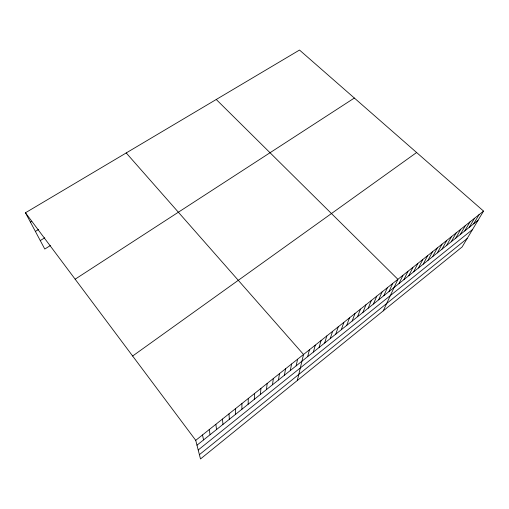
<?xml version="1.0" encoding="UTF-8"?>
<svg xmlns="http://www.w3.org/2000/svg" width="509" height="509" viewBox="0 0 509 509"><rect width="100%" height="100%" fill="white"/><g stroke="black" fill="none" stroke-linecap="round" stroke-linejoin="round"><path stroke-width="0.76" d="M241.902 409.242L241.934 403.542M248.118 404.273L248.316 398.458M254.284 399.336L254.653 393.412M260.404 394.443L260.932 388.412M266.474 389.582L267.168 383.442M272.5 384.766L273.346 378.518M278.474 379.981L279.479 373.638M284.404 375.235L285.568 368.79M290.289 370.527L291.606 363.98M296.13 365.856L297.593 359.208M297.332 380.477L303.536 354.474L126.213 152.942M307.678 356.618L309.434 349.778M313.385 352.05L315.281 345.121M319.054 347.52L321.09 340.496M324.678 343.021L326.848 335.908M330.258 338.555L332.568 331.353M335.794 334.12L338.237 326.835M341.291 329.724L343.868 322.35M346.75 325.359L349.454 317.902M352.164 321.02L355.002 313.487M357.547 316.719L360.506 309.103M362.885 312.45L365.965 304.751M368.179 308.212L371.385 300.437M373.441 304L376.768 296.149M378.664 299.82L382.106 291.892M383.85 295.672L387.406 287.674M388.997 291.555L392.674 283.481M383.226 310.878L397.898 279.32L216.249 99.484M399.043 283.513L402.943 275.299M403.949 279.594L407.951 271.31M408.822 275.693L412.926 267.346M413.658 271.825L417.87 263.414M418.462 267.982L422.775 259.507M423.233 264.165L427.643 255.626M427.967 260.373L432.478 251.777M432.675 256.606L437.282 247.947M437.352 252.871L442.054 244.148M441.99 249.156L446.794 240.375M446.603 245.465L451.496 236.628M451.184 241.8L456.172 232.906M455.74 238.161L460.81 229.209M460.257 234.541L465.423 225.538M464.749 230.946L469.998 221.892M469.209 227.377L474.547 218.272M473.637 223.833L479.064 214.671M483.55 211.095L462.121 246.948L200.495 458.953L195.736 440.336L25.45 212.775L299.508 50.047L483.55 211.095L195.736 440.336M199.401 454.658L467.135 238.562M198.205 449.988L472.543 229.514M196.977 445.19L478.04 220.314M132.639 356.02L416.61 152.522M75.147 279.187L354.347 98.033M50.416 245.535L44.779 249.035L25.45 212.775M40.262 240.566L44.76 237.805M35.388 231.417L38.684 229.413M30.425 222.109L31.781 221.294M202.499 434.947L203.549 439.929M209.212 429.609L210.071 434.711M215.861 424.309L216.541 429.532M222.458 419.053L222.961 424.404M229.005 413.842L229.324 419.308M235.495 408.67L235.642 414.256"/></g></svg>
